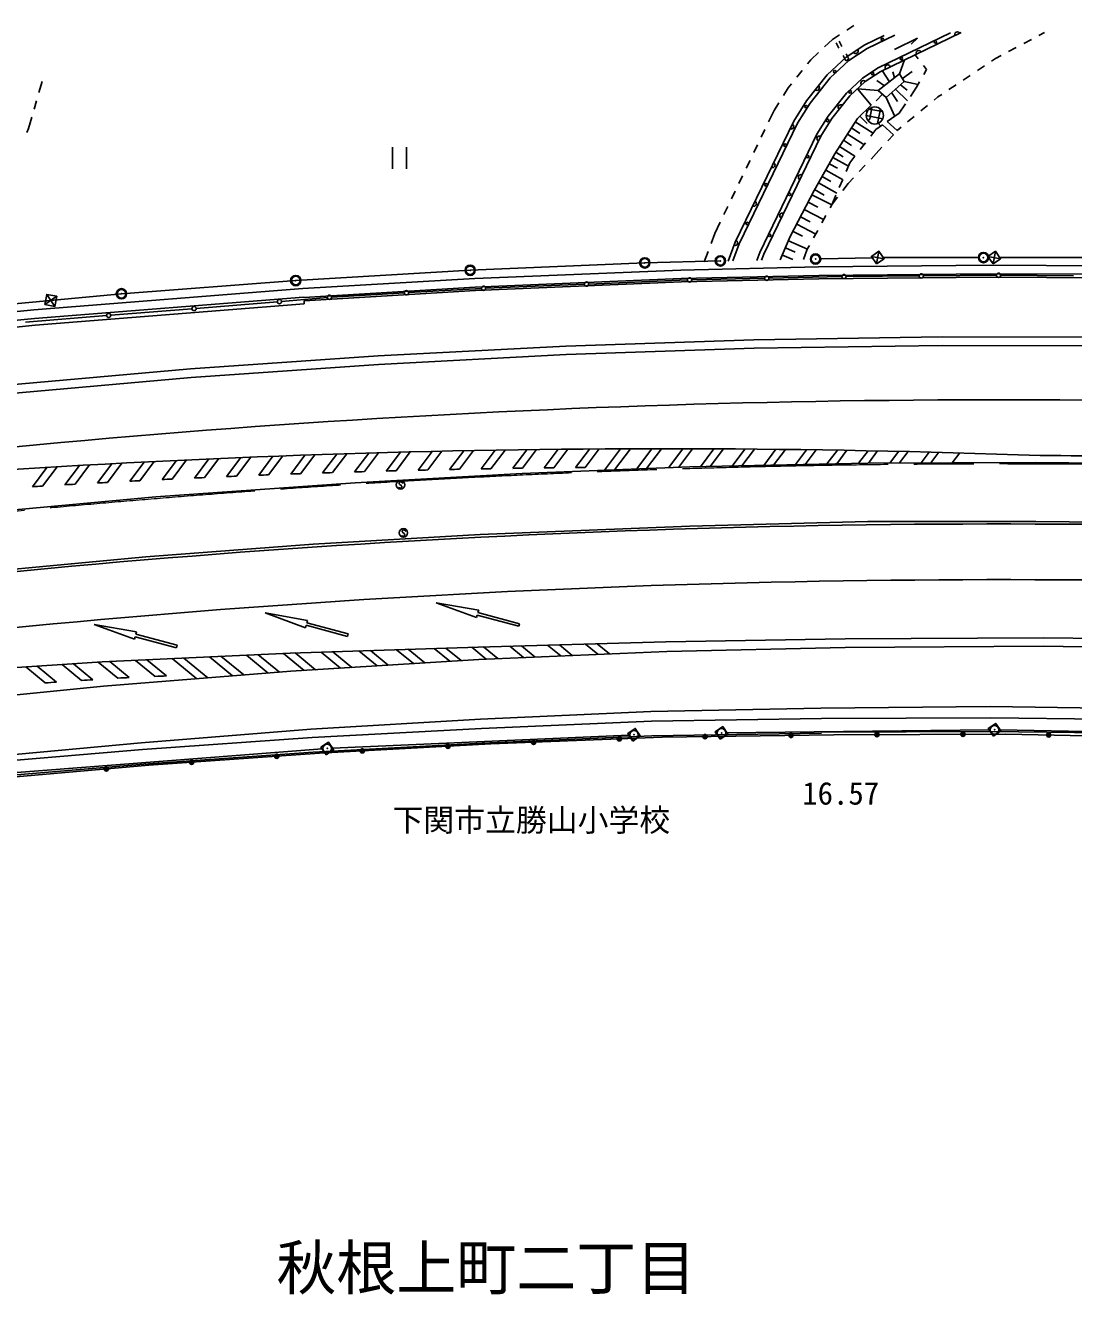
# Model space of a CAD drawing. Units: millimetres at full size, sheet at 1:1000; details may follow other scales. Extents: x 40000 to 680000, y 20000 to 380000.
# Drawn here: x 216098 to 277283, y 266125 to 340208 of the extents above; entities that cross this region are included whole.
import ezdxf
from ezdxf.enums import TextEntityAlignment as Align

# ---------------------------------------------------------------- set-up
doc = ezdxf.new("R2010")
doc.units = ezdxf.units.MM
doc.header["$LTSCALE"] = 1000
doc.header["$PDMODE"] = 32
doc.header["$PDSIZE"] = 500
doc.linetypes.add('CHAIN', pattern=[18.5, 12, -1.5, 3.5, -1.5])
for name, color, linetype, lineweight in [('M-BGD', 7, 'Continuous', 25), ('M-BMK', 2, 'CHAIN', 13), ('M-BMK-ROW', 30, 'Continuous', 25), ('M-STR-STRC', 7, 'Continuous', 25)]:
    doc.layers.add(name, color=color, linetype=linetype, lineweight=lineweight)
doc.layers.add('M-BMK-HTXT', color=7, linetype='Continuous')
doc.styles.add('ＭＳ ゴシック', font='')
doc.styles.get('ＭＳ ゴシック').set_extended_font_data('MS Gothic')

msp = doc.modelspace()

# ---------------------------------------------------------------- linework, layer by layer
at = {"layer": 'M-BGD'}
for p, q in [((264041, 339932), (264462, 340208)), ((262750, 338962), (263201, 339383)), ((263201, 339383), (263622, 339659)), ((265104, 339074), (266223, 339616)), ((265227, 338856), (266848, 339641)), ((265869, 337722), (270099, 339772)), ((265992, 337504), (270724, 339797)), ((268177, 339458), (266827, 338804)), ((268177, 339458), (267792, 339105)), ((274375, 339148), (274818, 339381)), ((275260, 339614), (275587, 339786)), ((261935, 338199), (262385, 338620)), ((263587, 338880), (263420, 339184)), ((263762, 338976), (263595, 339280)), ((264006, 338357), (265104, 339074)), ((264161, 338159), (265227, 338856)), ((273491, 338681), (273933, 338914)), ((261751, 337968), (261935, 338199)), ((262892, 337314), (264006, 338357)), ((263076, 337144), (264161, 338159)), ((263994, 338138), (263827, 338442)), ((263994, 338138), (264170, 338234)), ((264170, 338234), (264003, 338538)), ((267119, 337381), (267404, 338188)), ((268208, 338260), (268027, 338491)), ((268697, 337635), (268516, 337866)), ((271667, 337570), (272082, 337848)), ((272498, 338126), (272722, 338276)), ((272722, 338276), (273049, 338448)), ((261127, 337187), (261439, 337578)), ((261693, 335812), (262892, 337314)), ((261897, 335667), (263076, 337144)), ((264033, 336259), (264967, 337133)), ((264967, 337133), (265869, 337722)), ((265122, 336936), (265992, 337504)), ((267119, 337381), (265880, 336401)), ((266536, 336920), (266102, 337576)), ((266831, 337153), (266738, 337496)), ((267396, 336937), (267119, 337381)), ((267288, 337111), (267868, 337525)), ((268531, 337341), (268697, 337635)), ((270835, 337015), (271251, 337292)), ((216891, 336287), (217079, 336936)), ((260350, 336118), (260631, 336566)), ((260631, 336566), (260815, 336796)), ((264217, 336089), (265122, 336936)), ((265469, 335548), (264671, 336514)), ((265880, 336401), (264671, 336514)), ((266238, 336685), (265793, 336982)), ((265880, 336401), (266334, 335997)), ((266334, 335997), (267396, 336937)), ((266893, 336492), (267582, 335795)), ((267173, 336739), (267568, 336425)), ((267396, 336937), (268206, 336764)), ((267753, 336054), (268120, 336611)), ((268120, 336611), (268286, 336905)), ((270004, 336459), (270420, 336737)), ((216613, 335326), (216752, 335806)), ((259804, 335247), (260085, 335695)), ((260943, 334617), (261693, 335812)), ((261162, 334496), (261897, 335667)), ((262959, 334914), (264033, 336259)), ((263164, 334769), (264217, 336089)), ((266120, 336188), (265765, 335808)), ((266334, 335997), (266842, 334894)), ((266662, 336288), (267012, 335760)), ((267109, 335080), (267477, 335637)), ((269141, 335847), (269364, 336031)), ((269364, 336031), (269588, 336181)), ((259483, 334582), (259804, 335247)), ((262302, 333866), (262959, 334914)), ((264660, 334766), (265469, 335548)), ((264813, 334914), (265238, 334475)), ((265154, 335244), (265229, 335167)), ((265180, 334944), (266143, 334762)), ((265342, 335320), (266128, 335172)), ((265514, 335423), (265388, 334752)), ((266006, 335331), (265845, 334479)), ((266403, 334590), (267109, 335080)), ((267596, 334577), (267982, 334895)), ((268369, 335212), (268755, 335530)), ((216181, 333951), (216285, 334197)), ((216285, 334197), (216473, 334846)), ((257534, 327552), (260943, 334617)), ((257765, 327454), (261162, 334496)), ((259048, 333681), (259265, 334131)), ((262521, 333745), (263164, 334769)), ((263342, 332701), (264660, 334766)), ((264312, 334221), (264811, 333903)), ((264542, 334582), (265575, 333923)), ((265388, 334752), (265284, 334646)), ((265438, 333748), (265733, 334125)), ((265733, 334125), (266124, 334396)), ((265880, 334493), (266034, 334334)), ((266768, 333823), (266124, 334396)), ((266987, 334070), (266403, 334590)), ((266986, 334076), (267210, 334260)), ((258962, 326944), (262302, 333866)), ((259192, 326846), (262521, 333745)), ((263851, 333499), (264315, 333203)), ((264082, 333860), (265044, 333246)), ((266435, 333462), (266768, 333823)), ((237518, 333092), (237518, 331842)), ((238351, 333092), (238351, 331842)), ((258613, 332780), (258831, 333231)), ((262133, 330569), (263342, 332701)), ((263407, 332804), (263837, 332529)), ((263621, 333138), (264514, 332568)), ((264821, 332961), (265129, 333355)), ((265458, 332407), (265763, 332733)), ((265763, 332733), (266096, 333094)), ((258179, 331880), (258396, 332330)), ((263021, 332136), (263494, 331868)), ((263232, 332506), (264135, 331995)), ((263998, 331674), (264217, 332190)), ((264217, 332190), (264513, 332567)), ((264774, 331676), (265116, 332041)), ((257744, 330979), (257962, 331429)), ((262601, 331395), (263117, 331102)), ((262811, 331765), (263800, 331205)), ((263608, 330753), (263803, 331213)), ((264128, 330985), (264433, 331311)), ((257310, 330078), (257527, 330529)), ((260747, 327879), (262133, 330569)), ((262163, 330621), (262723, 330304)), ((262391, 331024), (263465, 330415)), ((263814, 330578), (264128, 330985)), ((261783, 329889), (262356, 329593)), ((262007, 330324), (263166, 329726)), ((263070, 329552), (263194, 329776)), ((263194, 329776), (263413, 330293)), ((263194, 329776), (263508, 330183)), ((256875, 329178), (257093, 329628)), ((261340, 329029), (261901, 328740)), ((261559, 329454), (262693, 328870)), ((262587, 328676), (262828, 329114)), ((256337, 328062), (256658, 328728)), ((260906, 328187), (261455, 327904)), ((261121, 328603), (262230, 328031)), ((262103, 327801), (262345, 328239)), ((256118, 327472), (256337, 328062)), ((257125, 326450), (257534, 327552)), ((257395, 326457), (257765, 327454)), ((260160, 326522), (260747, 327879)), ((260641, 327634), (261746, 327155)), ((255725, 326412), (255944, 327003)), ((258794, 326491), (258962, 326944)), ((259063, 326498), (259192, 326846)), ((260282, 326805), (260901, 326537)), ((260462, 327219), (261023, 326976)), ((261516, 326549), (261738, 327139)), ((261738, 327139), (261861, 327363)), ((254365, 325929), (262395, 326114)), ((262395, 326114), (272422, 326215)), ((272422, 326215), (282436, 326161)), ((232302, 324845), (242330, 325436)), ((242330, 325436), (254365, 325929)), ((254381, 325430), (242355, 324937)), ((254387, 325230), (242365, 324737)), ((248977, 325112), (254740, 325347)), ((262404, 325614), (254381, 325430)), ((262407, 325414), (254387, 325230)), ((254990, 325355), (259247, 325449)), ((259497, 325454), (263755, 325548)), ((272423, 325715), (262404, 325614)), ((272423, 325515), (262407, 325414)), ((264005, 325551), (268265, 325586)), ((268515, 325588), (272776, 325622)), ((282428, 325661), (272423, 325715)), ((282425, 325461), (272423, 325515)), ((273026, 325622), (277283, 325597)), ((216586, 323603), (232302, 324845)), ((242355, 324937), (232358, 324331)), ((242365, 324737), (232370, 324131)), ((233972, 324348), (238219, 324594)), ((238468, 324609), (242715, 324855)), ((242965, 324868), (248727, 325102)), ((232337, 324346), (216630, 323105)), ((232368, 323947), (216666, 322707)), ((226069, 323692), (230805, 324076)), ((231054, 324097), (233723, 324330)), ((232368, 323947), (232370, 324131)), ((209929, 322946), (216586, 323603)), ((216630, 323105), (209982, 322449)), ((216098, 322882), (220834, 323266)), ((221083, 323287), (225820, 323671)), ((216666, 322707), (210024, 322051)), ((247652, 321489), (258623, 321861)), ((258623, 321861), (269601, 322026)), ((269601, 322026), (280583, 321998)), ((225737, 320155), (236684, 320920)), ((236684, 320920), (247652, 321489)), ((214797, 319187), (225737, 320155)), ((245098, 314053), (254877, 314434)), ((254877, 314434), (265269, 314661)), ((265269, 314661), (275058, 314687)), ((284836, 314584), (275058, 314687)), ((223712, 312696), (235342, 313514)), ((235342, 313514), (245098, 314053)), ((237913, 313493), (237921, 313522)), ((237917, 313460), (237913, 313493)), ((237928, 313436), (237917, 313460)), ((237921, 313522), (237934, 313544)), ((238047, 313333), (237928, 313436)), ((237934, 313544), (237956, 313563)), ((237956, 313563), (237996, 313566)), ((237996, 313566), (238052, 313556)), ((238052, 313556), (238076, 313548)), ((238076, 313548), (238098, 313532)), ((238098, 313532), (238114, 313510)), ((238114, 313510), (238126, 313478)), ((212144, 311622), (223712, 312696)), ((237883, 313249), (237894, 313232)), ((237894, 313232), (237910, 313220)), ((237910, 313220), (237935, 313210)), ((237935, 313210), (237973, 313203)), ((237973, 313203), (238007, 313206)), ((238007, 313206), (238037, 313219)), ((238037, 313219), (238058, 313243)), ((238062, 313316), (238047, 313333)), ((238058, 313243), (238065, 313271)), ((238067, 313290), (238062, 313316)), ((238065, 313271), (238067, 313290)), ((265269, 311244), (254882, 310984)), ((275078, 311244), (265269, 311244)), ((275078, 311244), (284893, 311148)), ((242650, 310501), (232892, 309920)), ((238056, 310441), (238066, 310423)), ((238066, 310423), (238083, 310411)), ((238083, 310411), (238108, 310401)), ((238086, 310684), (238094, 310713)), ((238090, 310652), (238086, 310684)), ((238101, 310627), (238090, 310652)), ((238094, 310713), (238107, 310735)), ((238220, 310524), (238101, 310627)), ((238107, 310735), (238129, 310754)), ((238129, 310754), (238169, 310758)), ((238169, 310758), (238225, 310747)), ((238180, 310397), (238210, 310410)), ((238210, 310410), (238231, 310434)), ((238235, 310507), (238220, 310524)), ((238225, 310747), (238249, 310739)), ((238231, 310434), (238238, 310462)), ((238240, 310481), (238235, 310507)), ((238238, 310462), (238240, 310481)), ((238249, 310739), (238270, 310723)), ((238270, 310723), (238287, 310701)), ((238287, 310701), (238298, 310670)), ((254882, 310984), (242650, 310501)), ((232892, 309920), (223131, 309180)), ((238108, 310401), (238146, 310394)), ((238146, 310394), (238180, 310397)), ((223131, 309180), (213397, 308276)), ((253532, 303670), (263950, 303898)), ((263950, 303898), (275524, 303965)), ((275524, 303965), (286511, 303830)), ((231595, 302510), (242558, 303200)), ((242558, 303200), (253532, 303670)), ((220655, 301643), (231595, 302510)), ((209750, 300562), (220655, 301643)), ((252611, 300162), (242658, 299705)), ((262528, 300354), (252611, 300162)), ((272408, 300457), (262528, 300354)), ((292167, 300168), (272408, 300457)), ((242658, 299705), (232766, 299122)), ((242716, 299171), (252635, 299590)), ((252635, 299590), (262560, 299748)), ((272454, 299786), (262560, 299748)), ((282318, 299668), (272454, 299786)), ((232766, 299122), (222863, 298338)), ((222943, 297936), (232833, 298637)), ((232833, 298637), (242716, 299171)), ((242757, 298322), (252660, 298741)), ((253263, 298664), (243257, 298268)), ((252660, 298741), (262573, 298898)), ((263295, 298801), (253263, 298664)), ((272451, 298986), (262563, 298948)), ((263295, 298801), (273330, 298847)), ((282303, 298869), (272451, 298986)), ((273330, 298847), (293317, 298418)), ((222863, 298338), (214185, 297538)), ((214237, 297205), (222943, 297936)), ((232886, 297789), (242757, 298322)), ((243257, 298268), (233262, 297727)), ((214317, 296359), (223009, 297089)), ((223009, 297089), (232886, 297789)), ((233262, 297727), (223307, 297021)), ((223307, 297021), (213387, 296166))]:
    msp.add_line(p, q, dxfattribs=at)
for centre, radius in [((266118, 339383), 75), ((269217, 339243), 75), ((267229, 338275), 75), ((263347, 337509), 75), ((265555, 337393), 75), ((264234, 336328), 75), ((261669, 335466), 75), ((265680, 334951), 500), ((262916, 334663), 75), ((260441, 333219), 75), ((261763, 332543), 75), ((259332, 330903), 75), ((260702, 330347), 75), ((258233, 328638), 75), ((259547, 327956), 75), ((248852, 325107), 124), ((254865, 325352), 124), ((259372, 325451), 124), ((263880, 325550), 124), ((268390, 325587), 124), ((272901, 325623), 124), ((238343, 324602), 124), ((242840, 324863), 124), ((225944, 323681), 124), ((230930, 324086), 124), ((233847, 324341), 124), ((220959, 323277), 124), ((237989, 313394), 249), ((238162, 310585), 249), ((250761, 298565), 124), ((250761, 298565), 110), ((250761, 298565), 95.6), ((250761, 298565), 80.6), ((250761, 298565), 66.2), ((250761, 298565), 48.8), ((250761, 298565), 33.8), ((250761, 298565), 19.4), ((250761, 298565), 3.8), ((255771, 298699), 124), ((255771, 298699), 110), ((255771, 298699), 95.6), ((255771, 298699), 80.6), ((255771, 298699), 66.2), ((255771, 298699), 48.8), ((255771, 298699), 33.8), ((255771, 298699), 19.4), ((255771, 298699), 3.8), ((260787, 298767), 124), ((260787, 298767), 110), ((260787, 298767), 95.6), ((260787, 298767), 80.6), ((260787, 298767), 66.2), ((260787, 298767), 48.8), ((260787, 298767), 33.8), ((260787, 298767), 19.4), ((260787, 298767), 3.8), ((265804, 298813), 124), ((265804, 298813), 110), ((265804, 298813), 95.6), ((265804, 298813), 80.6), ((265804, 298813), 66.2), ((265804, 298813), 48.8), ((265804, 298813), 33.8), ((265804, 298813), 19.4), ((265804, 298813), 3.8), ((270821, 298835), 124), ((270821, 298835), 110), ((270821, 298835), 95.6), ((270821, 298835), 80.6), ((270821, 298835), 66.2), ((270821, 298835), 48.8), ((270821, 298835), 33.8), ((270821, 298835), 19.4), ((270821, 298835), 3.8), ((275828, 298793), 124), ((275828, 298793), 110), ((275828, 298793), 95.6), ((275828, 298793), 80.6), ((275828, 298793), 66.2), ((275828, 298793), 48.8), ((275828, 298793), 33.8), ((275828, 298793), 19.4), ((275828, 298793), 3.8), ((235761, 297863), 124), ((235761, 297863), 110), ((235761, 297863), 95.6), ((235761, 297863), 80.6), ((235761, 297863), 66.2), ((235761, 297863), 48.8), ((235761, 297863), 33.8), ((235761, 297863), 19.4), ((235761, 297863), 3.8), ((240758, 298133), 124), ((240758, 298133), 110), ((240758, 298133), 95.6), ((240758, 298133), 80.6), ((240758, 298133), 66.2), ((240758, 298133), 48.8), ((240758, 298133), 33.8), ((240758, 298133), 19.4), ((240758, 298133), 3.8), ((245759, 298367), 124), ((245759, 298367), 110), ((245759, 298367), 95.6), ((245759, 298367), 80.6), ((245759, 298367), 66.2), ((245759, 298367), 48.8), ((245759, 298367), 33.8), ((245759, 298367), 19.4), ((245759, 298367), 3.8), ((225796, 297197), 124), ((225796, 297197), 110), ((225796, 297197), 95.6), ((225796, 297197), 80.6), ((225796, 297197), 66.2), ((225796, 297197), 48.8), ((225796, 297197), 33.8), ((225796, 297197), 19.4), ((225796, 297197), 3.8), ((230773, 297551), 124), ((230773, 297551), 110), ((230773, 297551), 95.6), ((230773, 297551), 80.6), ((230773, 297551), 66.2), ((230773, 297551), 48.8), ((230773, 297551), 33.8), ((230773, 297551), 19.4), ((230773, 297551), 3.8), ((220827, 296807), 124), ((220827, 296807), 110), ((220827, 296807), 95.6), ((220827, 296807), 80.6), ((220827, 296807), 66.2), ((220827, 296807), 48.8), ((220827, 296807), 33.8), ((220827, 296807), 19.4), ((220827, 296807), 3.8)]:
    msp.add_circle(centre, radius, dxfattribs=at)
for centre, radius, start, end in [((270492, 339685), 150, 25.85516, 205.85516), ((264555, 338715), 150, 213.15826, 33.15826), ((268242, 338595), 150, 25.85516, 205.85516), ((266432, 337751), 150, 14.17616, 217.53417), ((262293, 336563), 150, 231.40728, 51.40728), ((265012, 336833), 150, 43.10081, 223.10081), ((263690, 335429), 150, 51.40728, 231.40728), ((260793, 334307), 150, 244.24389, 64.24389), ((262451, 333601), 150, 64.24389, 244.24389), ((259707, 332055), 150, 244.24389, 64.24389), ((261365, 331350), 150, 64.24389, 244.24389), ((258621, 329804), 150, 244.24389, 64.24389), ((260279, 329098), 150, 64.24389, 244.24389), ((257520, 327513), 150, 249.63661, 69.63661), ((262542, 299739), 24.9, 21.00749, 45.27399)]:
    msp.add_arc(centre, radius, start, end, dxfattribs=at)
at = {"layer": 'M-BMK'}
msp.add_arc((273033, -285393), 600000, 88.86117, 97.51343, dxfattribs=at)
at = {"layer": 'M-BMK-ROW'}
for p, q in [((266220, 326585), (265483, 326724)), ((265782, 326286), (265921, 327023)), ((273021, 326588), (272284, 326726)), ((272583, 326288), (272722, 327025)), ((242061, 325913), (252253, 326344)), ((252253, 326344), (256663, 326463)), ((262521, 326579), (265535, 326648)), ((266172, 326655), (271722, 326657)), ((272973, 326657), (280480, 326667)), ((221705, 324541), (231878, 325311)), ((231878, 325311), (242061, 325913)), ((211547, 323601), (221705, 324541)), ((217820, 323809), (217341, 324509)), ((217230, 323920), (217931, 324398)), ((234029, 298018), (251312, 298786)), ((257050, 298915), (272351, 299093)), ((272995, 299090), (288537, 298777)), ((214588, 296532), (233413, 297980))]:
    msp.add_line(p, q, dxfattribs=at)
for points in [[(265782, 326286), (265483, 326724), (265921, 327023), (266220, 326585)], [(272583, 326288), (272284, 326726), (272722, 327025), (273021, 326588)], [(217230, 323920), (217820, 323809), (217931, 324398), (217341, 324509)], [(272600, 298728), (272301, 299166), (272739, 299465), (273038, 299028)], [(251555, 298432), (251255, 298870), (251693, 299169), (251992, 298731)], [(256662, 298543), (256363, 298981), (256801, 299280), (257100, 298842)], [(233648, 297635), (233349, 298073), (233787, 298372), (234086, 297934)]]:
    msp.add_lwpolyline(points, close=True, dxfattribs=at)
for centre in [(256663, 326463), (262221, 326572), (272022, 326657), (242061, 325913), (252253, 326344), (231878, 325311), (221705, 324541)]:
    msp.add_circle(centre, 300, dxfattribs=at)
for p in [(256663, 326463), (262221, 326572), (272022, 326657), (242061, 325913), (252253, 326344), (231878, 325311), (221705, 324541), (272670, 299097), (251624, 298800), (256732, 298912), (233718, 298004)]:
    msp.add_point(p, dxfattribs=at)
at = {"layer": 'M-STR-STRC'}
for p, q in [((258635, 321361), (269604, 321526)), ((269604, 321526), (280577, 321498)), ((236714, 320421), (247673, 320990)), ((247673, 320990), (258635, 321361)), ((225776, 319657), (236714, 320421)), ((214845, 318689), (225776, 319657)), ((225964, 313788), (226803, 314902)), ((226547, 313814), (227385, 314927)), ((227842, 313871), (228678, 314982)), ((228424, 313896), (229260, 315006)), ((229715, 313948), (230550, 315057)), ((230296, 313971), (231130, 315078)), ((231584, 314020), (232417, 315125)), ((232163, 314040), (232995, 315145)), ((233448, 314085), (234279, 315188)), ((234026, 314104), (234856, 315206)), ((235308, 314144), (236137, 315244)), ((235885, 314161), (236712, 315261)), ((237164, 314198), (237990, 315295)), ((237739, 314213), (238564, 315310)), ((239015, 314245), (239839, 315340)), ((239588, 314259), (240412, 315353)), ((240862, 314287), (241684, 315379)), ((241434, 314299), (242256, 315390)), ((242704, 314323), (243524, 315413)), ((243275, 314333), (244095, 315422)), ((244542, 314354), (245361, 315441)), ((245112, 314362), (245930, 315448)), ((246376, 314378), (247192, 315463)), ((246944, 314385), (247760, 315468)), ((248205, 314397), (249020, 315479)), ((248772, 314402), (249586, 315483)), ((249902, 314240), (250844, 315490)), ((250483, 314263), (251409, 315492)), ((251772, 314313), (252663, 315496)), ((252353, 314336), (253227, 315496)), ((253642, 314386), (254478, 315496)), ((254223, 314408), (255041, 315494)), ((255504, 314447), (256289, 315490)), ((256077, 314460), (256850, 315487)), ((257350, 314488), (258096, 315479)), ((257922, 314500), (258656, 315475)), ((259195, 314528), (259899, 315463)), ((259768, 314541), (260458, 315457)), ((261041, 314568), (261698, 315441)), ((261613, 314581), (262255, 315433)), ((262886, 314609), (263493, 315414)), ((263459, 314621), (264049, 315405)), ((264732, 314649), (265284, 315382)), ((265305, 314661), (265839, 315371)), ((266558, 314664), (267071, 315345)), ((267123, 314666), (267625, 315332)), ((268377, 314669), (268854, 315302)), ((268942, 314671), (269407, 315288)), ((270196, 314674), (270633, 315254)), ((216504, 313278), (217354, 314407)), ((217094, 313314), (217944, 314442)), ((218405, 313393), (219253, 314518)), ((218994, 313427), (219842, 314552)), ((220302, 313501), (221147, 314623)), ((220890, 313533), (221734, 314655)), ((222194, 313602), (223037, 314722)), ((222780, 313633), (223623, 314752)), ((224081, 313698), (224922, 314815)), ((224666, 313727), (225506, 314843)), ((242439, 305643), (240083, 306508)), ((242556, 306077), (240083, 306508)), ((242439, 305643), (240083, 306508)), ((242556, 306077), (240083, 306508)), ((242439, 305643), (240083, 306508)), ((242556, 306077), (240083, 306508)), ((242556, 306077), (242517, 305932)), ((242556, 306077), (242517, 305932)), ((242556, 306077), (242517, 305932)), ((222464, 304381), (220108, 305246)), ((222581, 304815), (220108, 305246)), ((222464, 304381), (220108, 305246)), ((222581, 304815), (220108, 305246)), ((222464, 304381), (220108, 305246)), ((222581, 304815), (220108, 305246)), ((232442, 305047), (230086, 305913)), ((232559, 305482), (230086, 305913)), ((232442, 305047), (230086, 305913)), ((232559, 305482), (230086, 305913)), ((232442, 305047), (230086, 305913)), ((232559, 305482), (230086, 305913)), ((232559, 305482), (232520, 305337)), ((232559, 305482), (232520, 305337)), ((232559, 305482), (232520, 305337)), ((232520, 305337), (234934, 304689)), ((232520, 305337), (234934, 304689)), ((232520, 305337), (234934, 304689)), ((242478, 305788), (242439, 305643)), ((242478, 305788), (242439, 305643)), ((242478, 305788), (242439, 305643)), ((242478, 305788), (244893, 305140)), ((242478, 305788), (244893, 305140)), ((242478, 305788), (244893, 305140)), ((242517, 305932), (244932, 305285)), ((242517, 305932), (244932, 305285)), ((242517, 305932), (244932, 305285)), ((244932, 305285), (244893, 305140)), ((244932, 305285), (244893, 305140)), ((244932, 305285), (244893, 305140)), ((222503, 304526), (222464, 304381)), ((222503, 304526), (222464, 304381)), ((222503, 304526), (222464, 304381)), ((222503, 304526), (224918, 303878)), ((222503, 304526), (224918, 303878)), ((222503, 304526), (224918, 303878)), ((222581, 304815), (222542, 304670)), ((222581, 304815), (222542, 304670)), ((222581, 304815), (222542, 304670)), ((222542, 304670), (224956, 304023)), ((222542, 304670), (224956, 304023)), ((222542, 304670), (224956, 304023)), ((232481, 305192), (232442, 305047)), ((232481, 305192), (232442, 305047)), ((232481, 305192), (232442, 305047)), ((232481, 305192), (234895, 304544)), ((232481, 305192), (234895, 304544)), ((232481, 305192), (234895, 304544)), ((234934, 304689), (234895, 304544)), ((234934, 304689), (234895, 304544)), ((234934, 304689), (234895, 304544)), ((224956, 304023), (224918, 303878)), ((224956, 304023), (224918, 303878)), ((224956, 304023), (224918, 303878)), ((242531, 303923), (231545, 303570)), ((238745, 302960), (237759, 303769)), ((239404, 303002), (238442, 303791)), ((240868, 303094), (239959, 303840)), ((241527, 303136), (240642, 303862)), ((243001, 303219), (242159, 303911)), ((253483, 304222), (242531, 303923)), ((243675, 303248), (242841, 303933)), ((245174, 303312), (244368, 303973)), ((245848, 303341), (245055, 303992)), ((247346, 303405), (246581, 304034)), ((248020, 303434), (247267, 304052)), ((249518, 303498), (248793, 304094)), ((250193, 303527), (249479, 304113)), ((263947, 304398), (253483, 304222)), ((263947, 304398), (275526, 304465)), ((275526, 304465), (286522, 304330)), ((220575, 303062), (209625, 302321)), ((221498, 302107), (220355, 303045)), ((231545, 303570), (220575, 303062)), ((222163, 302143), (221019, 303082)), ((223664, 302206), (222516, 303147)), ((224332, 302240), (223183, 303182)), ((226109, 302075), (224675, 303252)), ((226756, 302126), (225347, 303283)), ((228194, 302240), (226839, 303352)), ((228840, 302292), (227510, 303383)), ((230278, 302405), (229003, 303452)), ((230925, 302457), (229674, 303483)), ((232377, 302559), (231166, 303552)), ((233035, 302601), (231838, 303583)), ((234499, 302693), (233360, 303628)), ((235158, 302734), (234042, 303650)), ((236622, 302827), (235559, 303699)), ((237281, 302868), (236242, 303721)), ((217261, 301833), (216127, 302764)), ((217920, 301874), (216785, 302805)), ((219374, 301975), (218236, 302909)), ((220037, 302013), (218897, 302948))]:
    msp.add_line(p, q, dxfattribs=at)
for centre, radius, start, end in [((273032, -285393), 603750, 88.86117, 97.51343), ((253557, -286629), 602125, 87.92813, 95.66139), ((273032, -285393), 600500, 88.86117, 89.7812), ((253557, -286629), 601050, 91.68489, 91.73985), ((253557, -286629), 601050, 91.50807, 91.5629), ((253557, -286629), 601050, 91.33169, 91.38638), ((253557, -286629), 601050, 91.15574, 91.2103), ((253557, -286629), 601050, 90.9802, 91.03463), ((253557, -286629), 601050, 90.80509, 90.85939), ((253557, -286629), 601050, 90.63039, 90.68457), ((253557, -286629), 601050, 90.4561, 90.51015), ((253557, -286629), 601050, 93.29654, 93.35279), ((253557, -286629), 601050, 93.1156, 93.1717), ((253557, -286629), 601050, 92.93514, 92.99109), ((253557, -286629), 601050, 92.75515, 92.81096), ((253557, -286629), 601050, 92.57563, 92.6313), ((253557, -286629), 601050, 92.39658, 92.4521), ((253557, -286629), 601050, 92.21798, 92.27336), ((253557, -286629), 601050, 92.03984, 92.09508), ((253557, -286629), 601050, 91.86214, 91.91724), ((253557, -286629), 601050, 93.47797, 93.53437), ((273032, -285393), 596500, 88.86117, 97.51343), ((273032, -285393), 593250, 88.86117, 97.51343), ((254013, -289200), 592175, 93.49431, 93.55827), ((253997, -289187), 592175, 93.28768, 93.35189), ((253984, -289176), 592175, 93.08023, 93.1447), ((254002, -289191), 592175, 92.87197, 92.93669)]:
    msp.add_arc(centre, radius, start, end, dxfattribs=at)

# ---------------------------------------------------------------- texts
at = {"layer": 'M-BGD', "style": 'ＭＳ ゴシック'}
msp.add_text('16.57', height=1320, dxfattribs=at).set_placement((261444, 294329), align=Align.BOTTOM_LEFT)
msp.add_text('下関市立勝山小学校', height=1320, dxfattribs=at).set_placement((245630, 292767), align=Align.BOTTOM_CENTER)
at = {"layer": 'M-BMK-HTXT', "style": 'ＭＳ ゴシック'}
msp.add_text('秋根上町二丁目', height=2566, dxfattribs=at).set_placement((242999, 267699), align=Align.MIDDLE_CENTER)

doc.saveas('drawing.dxf')
